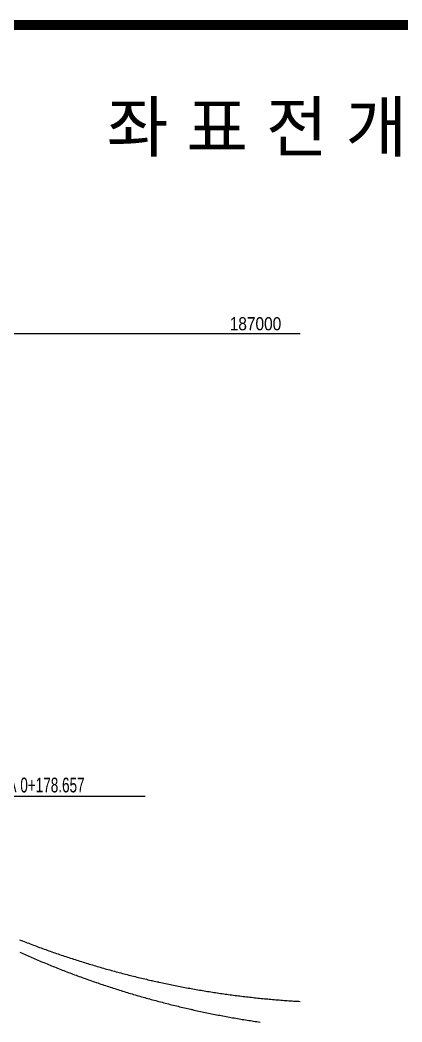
# Model space of a CAD drawing. Header units: inches. Extents: x 0 to 2523, y 0 to 1782.
# Drawn here: x 1071 to 1304, y 1115 to 1725 of the extents above; entities that cross this region are included whole.
import ezdxf
from ezdxf.enums import TextEntityAlignment as Align

# ---------------------------------------------------------------- set-up
doc = ezdxf.new("R2010")
doc.units = ezdxf.units.IN
doc.header["$LTSCALE"] = 12
doc.header["$MEASUREMENT"] = 0
for name, color, linetype in [('CA-ALGN-CNTL', 2, 'Continuous'), ('CA-LEAL', 1, 'Continuous'), ('CA-LEAT', 3, 'Continuous'), ('CV-GRID-LINE', 1, 'Continuous'), ('CV-GRID-TEXT', 4, 'Continuous'), ('CX-BORD', 3, 'Continuous'), ('CX-BORD-LIN1', 4, 'Continuous'), ('CX-BORD-LIN2', 3, 'Continuous'), ('CX-BORD-TEX2', 7, 'Continuous'), ('CX-BORD-TEX3', 6, 'Continuous')]:
    doc.layers.add(name, color=color, linetype=linetype)
doc.styles.add('GHS', font='Dotum.ttf')
doc.styles.add('TB_TEXT', font='Dotum.ttf')
doc.styles.add('TB_WBTXT', font='Dotum.ttf')
doc.styles.add('TB_WMTXT', font='Dotum.ttf')

# ---------------------------------------------------------------- blocks, each defined once
blk = doc.blocks.new('CXBLKA1-KHCA-부산~울산109_K2H')
at = {"layer": 'CX-BORD-LIN1', "const_width": 2}
blk.add_lwpolyline([(821, 20), (25, 20), (25, 574), (821, 574)], close=True, dxfattribs=at)
at = {"layer": 'CX-BORD-LIN1', "style": 'TB_TEXT'}
for tag, height, p in [('TR_RNUM4', 3, (310.11, 46.64)), ('TR_RDAT4', 3.5, (342.5, 47)), ('TR_DGN4', 3.5, (484.12, 47)), ('TR_CHK4', 3.5, (524.12, 47)), ('TR_APP4', 3.5, (564.12, 47)), ('TR_RDAT3', 3.5, (342.5, 41)), ('TR_DGN3', 3.5, (484.12, 41)), ('TR_CHK3', 3.5, (524.12, 41)), ('TR_APP3', 3.5, (564.12, 41)), ('TR_RNUM3', 3, (310.11, 40.64)), ('TR_RDAT2', 3.5, (342.5, 35)), ('TR_DGN2', 3.5, (484.12, 35)), ('TR_CHK2', 3.5, (524.12, 35)), ('TR_APP2', 3.5, (564.12, 35)), ('TR_RNUM2', 3, (310.11, 34.64)), ('TR_RDAT1', 3.5, (342.5, 29)), ('TR_DGN1', 3.5, (484.12, 29)), ('TR_CHK1', 3.5, (524.12, 29)), ('TR_APP1', 3.5, (564.12, 29)), ('TR_RNUM1', 3, (310.11, 28.64))]:
    blk.add_attdef(tag, text='', height=height, dxfattribs=at).set_placement(p, align=Align.MIDDLE_CENTER)
for tag, p in [('TR_RCON4', (367.3, 47)), ('TR_RCON3', (367.3, 41)), ('TR_RCON2', (367.3, 35)), ('TR_RCON1', (367.3, 29))]:
    blk.add_attdef(tag, text='', height=3.5, dxfattribs=at).set_placement(p, align=Align.MIDDLE_LEFT)
at = {"layer": 'CX-BORD-LIN2', "style": 'TB_TEXT'}
blk.add_attdef('TD_VERSION', text='', height=3, rotation=90, dxfattribs=at).set_placement((825.5, 68.01), align=Align.MIDDLE_CENTER)
at = {"layer": 'CX-BORD-TEX2', "style": 'TB_WMTXT'}
for tag, height, p in [('TB_CNAME', 5, (40.34, 551.83)), ('TB_CSCOP', 4, (41.63, 543.83))]:
    blk.add_attdef(tag, text='', height=height, dxfattribs=at).set_placement(p, align=Align.BOTTOM_LEFT)
at = {"layer": 'CX-BORD-TEX2', "style": 'TB_WBTXT'}
for tag, height, p in [('TB_MTITIL', 10, (423, 553.33)), ('TB_STITL', 7, (423, 538.33))]:
    blk.add_attdef(tag, text='', height=height, dxfattribs=at).set_placement(p, align=Align.MIDDLE_CENTER)
at = {"layer": 'CX-BORD-TEX3', "style": 'TB_TEXT'}
for tag, height, p in [('TD_DCOMP', 4.5, (242.5, 45)), ('TD_CSECT', 4.5, (636, 45)), ('TD_DNAME_TOP', 4.5, (780, 45)), ('TD_DNAME_MAIN', 4.5, (780, 39.01)), ('TD_CCOMP', 4.5, (242.5, 35)), ('TD_HSCAL', 4.5, (651.7, 35.24)), ('TD_VSCAL', 4.5, (680.78, 35.24)), ('TD_DNAME_BOT', 3, (780, 33.65)), ('TD_CNAME', 4.5, (90, 25.75)), ('TD_FIELD', 4.5, (207.5, 25.53)), ('TD_CSTEP', 4.5, (278.24, 25.53)), ('TD_DWGCODE', 4.5, (666, 25.39)), ('TD_DWGNO', 4.5, (780, 25.39))]:
    blk.add_attdef(tag, text='', height=height, dxfattribs=at).set_placement(p, align=Align.MIDDLE_CENTER)
at = {"layer": 'CX-BORD-TEX3', "style": 'TB_TEXT', "width": 0.9}
blk.add_attdef('TD_CDIST', text='', height=4, dxfattribs=at).set_placement((681, 45), align=Align.MIDDLE_CENTER)

msp = doc.modelspace()

# ---------------------------------------------------------------- linework, layer by layer
at = {"layer": 'CA-ALGN-CNTL'}
for points in [[(1070.56, 1164.86), (1071.49, 1164.49), (1072.42, 1164.13), (1073.35, 1163.77), (1074.28, 1163.4), (1075.22, 1163.04), (1076.15, 1162.69), (1077.09, 1162.33), (1078.02, 1161.98), (1078.96, 1161.62), (1079.89, 1161.27), (1080.83, 1160.92), (1081.77, 1160.58), (1082.71, 1160.23), (1083.64, 1159.89), (1084.58, 1159.54), (1085.52, 1159.2), (1086.47, 1158.86), (1087.41, 1158.53), (1088.35, 1158.19), (1089.29, 1157.86), (1090.23, 1157.52), (1091.18, 1157.19), (1092.12, 1156.86), (1093.07, 1156.54), (1094.01, 1156.21), (1094.96, 1155.89), (1095.91, 1155.57), (1096.85, 1155.25), (1097.8, 1154.93), (1098.75, 1154.61), (1099.7, 1154.3), (1100.65, 1153.98), (1101.6, 1153.67), (1102.55, 1153.36), (1103.5, 1153.05), (1104.45, 1152.75), (1105.41, 1152.44), (1106.36, 1152.14), (1107.31, 1151.84), (1108.27, 1151.54), (1109.22, 1151.24), (1110.18, 1150.94), (1111.13, 1150.65), (1112.09, 1150.36), (1113.04, 1150.07), (1114, 1149.78), (1114.96, 1149.49), (1115.92, 1149.2), (1116.88, 1148.92), (1117.84, 1148.64), (1118.8, 1148.36), (1119.76, 1148.08), (1120.72, 1147.8), (1121.68, 1147.53), (1122.64, 1147.25), (1123.6, 1146.98), (1124.57, 1146.71), (1125.53, 1146.45), (1126.49, 1146.18), (1127.46, 1145.91), (1128.42, 1145.65), (1129.39, 1145.39), (1130.35, 1145.13), (1131.32, 1144.87), (1132.29, 1144.62), (1133.25, 1144.36), (1134.22, 1144.11), (1135.19, 1143.86), (1136.16, 1143.61), (1137.13, 1143.37), (1138.1, 1143.12), (1139.07, 1142.88), (1140.04, 1142.63), (1141.01, 1142.39), (1141.98, 1142.16), (1142.95, 1141.92), (1143.92, 1141.69), (1144.9, 1141.45), (1145.87, 1141.22), (1146.84, 1140.99), (1147.82, 1140.76), (1148.79, 1140.54), (1149.76, 1140.31), (1150.74, 1140.09), (1151.23, 1139.98), (1151.71, 1139.87), (1152.69, 1139.65), (1153.67, 1139.44), (1154.64, 1139.22), (1155.03, 1139.14), (1155.23, 1139.09), (1155.62, 1139.01), (1156.6, 1138.8), (1157.58, 1138.59), (1158.55, 1138.38), (1159.53, 1138.17), (1160.51, 1137.97), (1161.49, 1137.76), (1162.47, 1137.56), (1163.45, 1137.36), (1164.43, 1137.17), (1165.41, 1136.97), (1166.39, 1136.78), (1167.37, 1136.59), (1168.35, 1136.4), (1169.34, 1136.21), (1170.32, 1136.02), (1171.3, 1135.84), (1172.29, 1135.65), (1173.27, 1135.47), (1174.25, 1135.29), (1175.24, 1135.11), (1176.22, 1134.94), (1177.21, 1134.76), (1178.19, 1134.59), (1179.18, 1134.42), (1180.16, 1134.25), (1181.15, 1134.09), (1182.13, 1133.92), (1183.12, 1133.76), (1184.11, 1133.6), (1185.09, 1133.44), (1186.08, 1133.28), (1187.07, 1133.12), (1188.06, 1132.97), (1189.05, 1132.81), (1190.03, 1132.66), (1191.02, 1132.51), (1192.01, 1132.37), (1193, 1132.22), (1193.99, 1132.08), (1194.98, 1131.94), (1195.97, 1131.8), (1196.96, 1131.66), (1197.95, 1131.52), (1198.94, 1131.39), (1199.93, 1131.25), (1200.93, 1131.12), (1201.92, 1130.99), (1202.91, 1130.87), (1203.9, 1130.74), (1204.89, 1130.62), (1205.89, 1130.49), (1206.88, 1130.37), (1207.87, 1130.26), (1208.87, 1130.14), (1209.86, 1130.02), (1210.85, 1129.91), (1211.85, 1129.8), (1212.84, 1129.69), (1213.83, 1129.58), (1214.83, 1129.48), (1215.82, 1129.37), (1216.82, 1129.27), (1217.81, 1129.17), (1218.81, 1129.07), (1219.8, 1128.98), (1220.8, 1128.88), (1221.79, 1128.79), (1222.79, 1128.7), (1223.79, 1128.61), (1224.78, 1128.52), (1225.78, 1128.43), (1226.78, 1128.35), (1227.77, 1128.27), (1228.77, 1128.19), (1229.77, 1128.11), (1230.26, 1128.07), (1230.76, 1128.03), (1231.76, 1127.96), (1232.76, 1127.88), (1233.75, 1127.81), (1234.75, 1127.74), (1235.75, 1127.68), (1236.75, 1127.61), (1237.75, 1127.55), (1238.74, 1127.48), (1239.74, 1127.42), (1240.74, 1127.36), (1241.57, 1127.32)], [(1070.74, 1157.24), (1071.65, 1156.83), (1072.57, 1156.43), (1073.48, 1156.02), (1074.4, 1155.62), (1075.31, 1155.22), (1076.23, 1154.82), (1077.15, 1154.42), (1078.06, 1154.02), (1078.98, 1153.63), (1079.8, 1153.27), (1079.9, 1153.23), (1080.82, 1152.84), (1081.74, 1152.45), (1082.66, 1152.06), (1083.59, 1151.68), (1084.51, 1151.29), (1085.43, 1150.91), (1086.36, 1150.53), (1087.28, 1150.15), (1088.21, 1149.77), (1089.13, 1149.39), (1090.06, 1149.01), (1090.99, 1148.64), (1091.92, 1148.27), (1092.84, 1147.9), (1093.77, 1147.53), (1094.7, 1147.16), (1095.64, 1146.8), (1096.57, 1146.44), (1097.5, 1146.07), (1098.43, 1145.71), (1099.37, 1145.36), (1100.3, 1145), (1101.24, 1144.64), (1102.17, 1144.29), (1103.11, 1143.94), (1104.04, 1143.59), (1104.98, 1143.24), (1105.92, 1142.9), (1106.86, 1142.55), (1107.8, 1142.21), (1108.74, 1141.87), (1109.68, 1141.53), (1110.62, 1141.19), (1111.56, 1140.85), (1112.5, 1140.52), (1113.45, 1140.19), (1114.39, 1139.86), (1115.34, 1139.53), (1116.28, 1139.2), (1117.23, 1138.87), (1118.17, 1138.55), (1119.12, 1138.23), (1120.07, 1137.91), (1121.01, 1137.59), (1121.96, 1137.27), (1122.91, 1136.96), (1123.86, 1136.64), (1124.81, 1136.33), (1125.76, 1136.02), (1126.71, 1135.71), (1127.66, 1135.4), (1128.62, 1135.1), (1129.57, 1134.8), (1130.52, 1134.49), (1131.48, 1134.19), (1132.43, 1133.9), (1133.39, 1133.6), (1134.34, 1133.31), (1135.3, 1133.01), (1136.25, 1132.72), (1137.21, 1132.43), (1138.17, 1132.14), (1139.13, 1131.86), (1140.09, 1131.57), (1141.05, 1131.29), (1142.01, 1131.01), (1142.97, 1130.73), (1143.93, 1130.46), (1144.89, 1130.18), (1145.85, 1129.91), (1146.81, 1129.63), (1147.78, 1129.36), (1148.74, 1129.1), (1149.7, 1128.83), (1150.67, 1128.56), (1151.63, 1128.3), (1152.6, 1128.04), (1153.56, 1127.78), (1154.53, 1127.52), (1155.49, 1127.26), (1156.46, 1127.01), (1157.43, 1126.76), (1158.4, 1126.51), (1159.37, 1126.26), (1160.33, 1126.01), (1161.3, 1125.76), (1162.27, 1125.52), (1163.24, 1125.28), (1164.21, 1125.04), (1165.19, 1124.8), (1166.16, 1124.56), (1167.13, 1124.33), (1168.1, 1124.09), (1169.07, 1123.86), (1170.05, 1123.63), (1171.02, 1123.41), (1172, 1123.18), (1172.97, 1122.95), (1173.95, 1122.73), (1174.92, 1122.51), (1175.41, 1122.4), (1175.9, 1122.29), (1176.87, 1122.07), (1177.85, 1121.86), (1178.83, 1121.65), (1179.8, 1121.43), (1180.78, 1121.22), (1181.76, 1121.01), (1182.74, 1120.81), (1183.72, 1120.6), (1184.69, 1120.4), (1185.67, 1120.2), (1186.65, 1120), (1187.63, 1119.8), (1188.62, 1119.61), (1189.6, 1119.41), (1189.79, 1119.37), (1190.58, 1119.22), (1191.56, 1119.03), (1192.54, 1118.84), (1193.52, 1118.65), (1194.51, 1118.47), (1195.49, 1118.28), (1196.47, 1118.1), (1197.46, 1117.92), (1198.44, 1117.74), (1199.42, 1117.57), (1200.41, 1117.39), (1201.39, 1117.22), (1202.38, 1117.05), (1203.37, 1116.88), (1204.35, 1116.71), (1205.34, 1116.55), (1206.32, 1116.38), (1207.31, 1116.22), (1208.3, 1116.06), (1209.28, 1115.9), (1210.27, 1115.75), (1211.26, 1115.59), (1212.25, 1115.44), (1213.24, 1115.29), (1214.23, 1115.14), (1215.22, 1114.99), (1216.2, 1114.84), (1217.19, 1114.7)]]:
    msp.add_lwpolyline(points, dxfattribs=at)
at = {"layer": 'CA-LEAL', "color": 1}
msp.add_lwpolyline([(1032.3, 1252.25), (1147.14, 1252.25)], dxfattribs=at)
at = {"layer": 'CV-GRID-LINE', "linetype": 'Continuous'}
msp.add_line((1044.84, 1534.04), (1241.57, 1534.04), dxfattribs=at)
msp.add_line((1044.84, 1534.04), (1241.57, 1534.04), dxfattribs=at)

# ---------------------------------------------------------------- block references
at = {"layer": 'CX-BORD'}
ref = msp.add_blockref('CXBLKA1-KHCA-부산~울산109_K2H', (0, 0), dxfattribs=dict(at, xscale=3, yscale=3, zscale=3))
ref.add_attrib('TB_MTITIL', '좌 표 전 개 도 (1)', dxfattribs={"layer": 'CX-BORD-TEX2', "height": 30, "style": 'TB_WBTXT'}).set_placement((1269, 1659.98), align=Align.MIDDLE_CENTER)

# ---------------------------------------------------------------- texts
at = {"layer": 'CA-LEAT', "style": 'GHS', "width": 0.7}
msp.add_text('BC STA 0+178.657', height=9, rotation=360, dxfattribs=at).set_placement((1038.95, 1254.59))
at = {"layer": 'CV-GRID-TEXT', "linetype": 'Continuous', "style": 'GHS', "width": 0.9}
msp.add_text('187000', height=8, dxfattribs=at).set_placement((1198.64, 1536.04))

doc.saveas('drawing.dxf')
